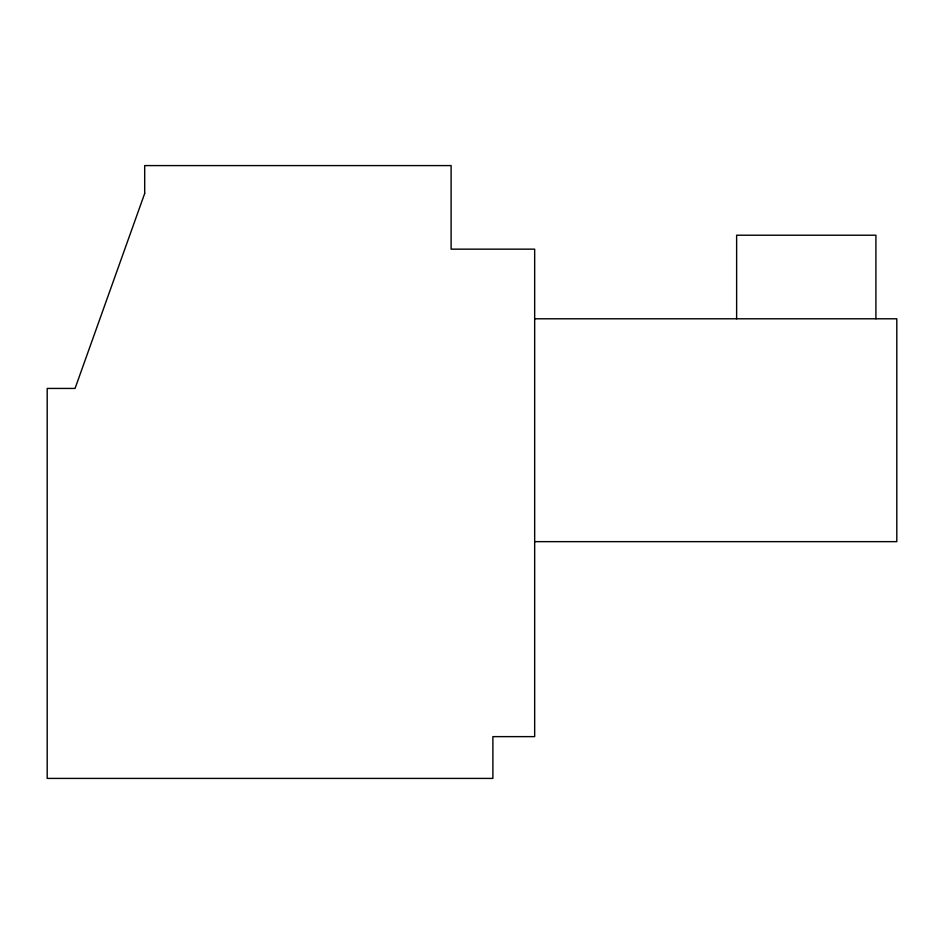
<?xml version="1.0" encoding="UTF-8"?>
<svg xmlns="http://www.w3.org/2000/svg" width="944" height="944" viewBox="0 0 944 944"><rect width="100%" height="100%" fill="white"/><g stroke="black" fill="none" stroke-linecap="round" stroke-linejoin="round"><path stroke-width="1.42" d="M534.67 318.789L896.8 318.789L896.8 541.644L534.67 541.644M875.914 318.789L875.914 235.221L736.627 235.221L736.627 318.789M144.692 193.437L75.06 388.432L47.2 388.432L47.2 778.411L492.886 778.411L492.886 736.627L534.67 736.627L534.67 249.157L451.114 249.157L451.114 165.589L144.692 165.589L144.692 193.437"/></g></svg>
